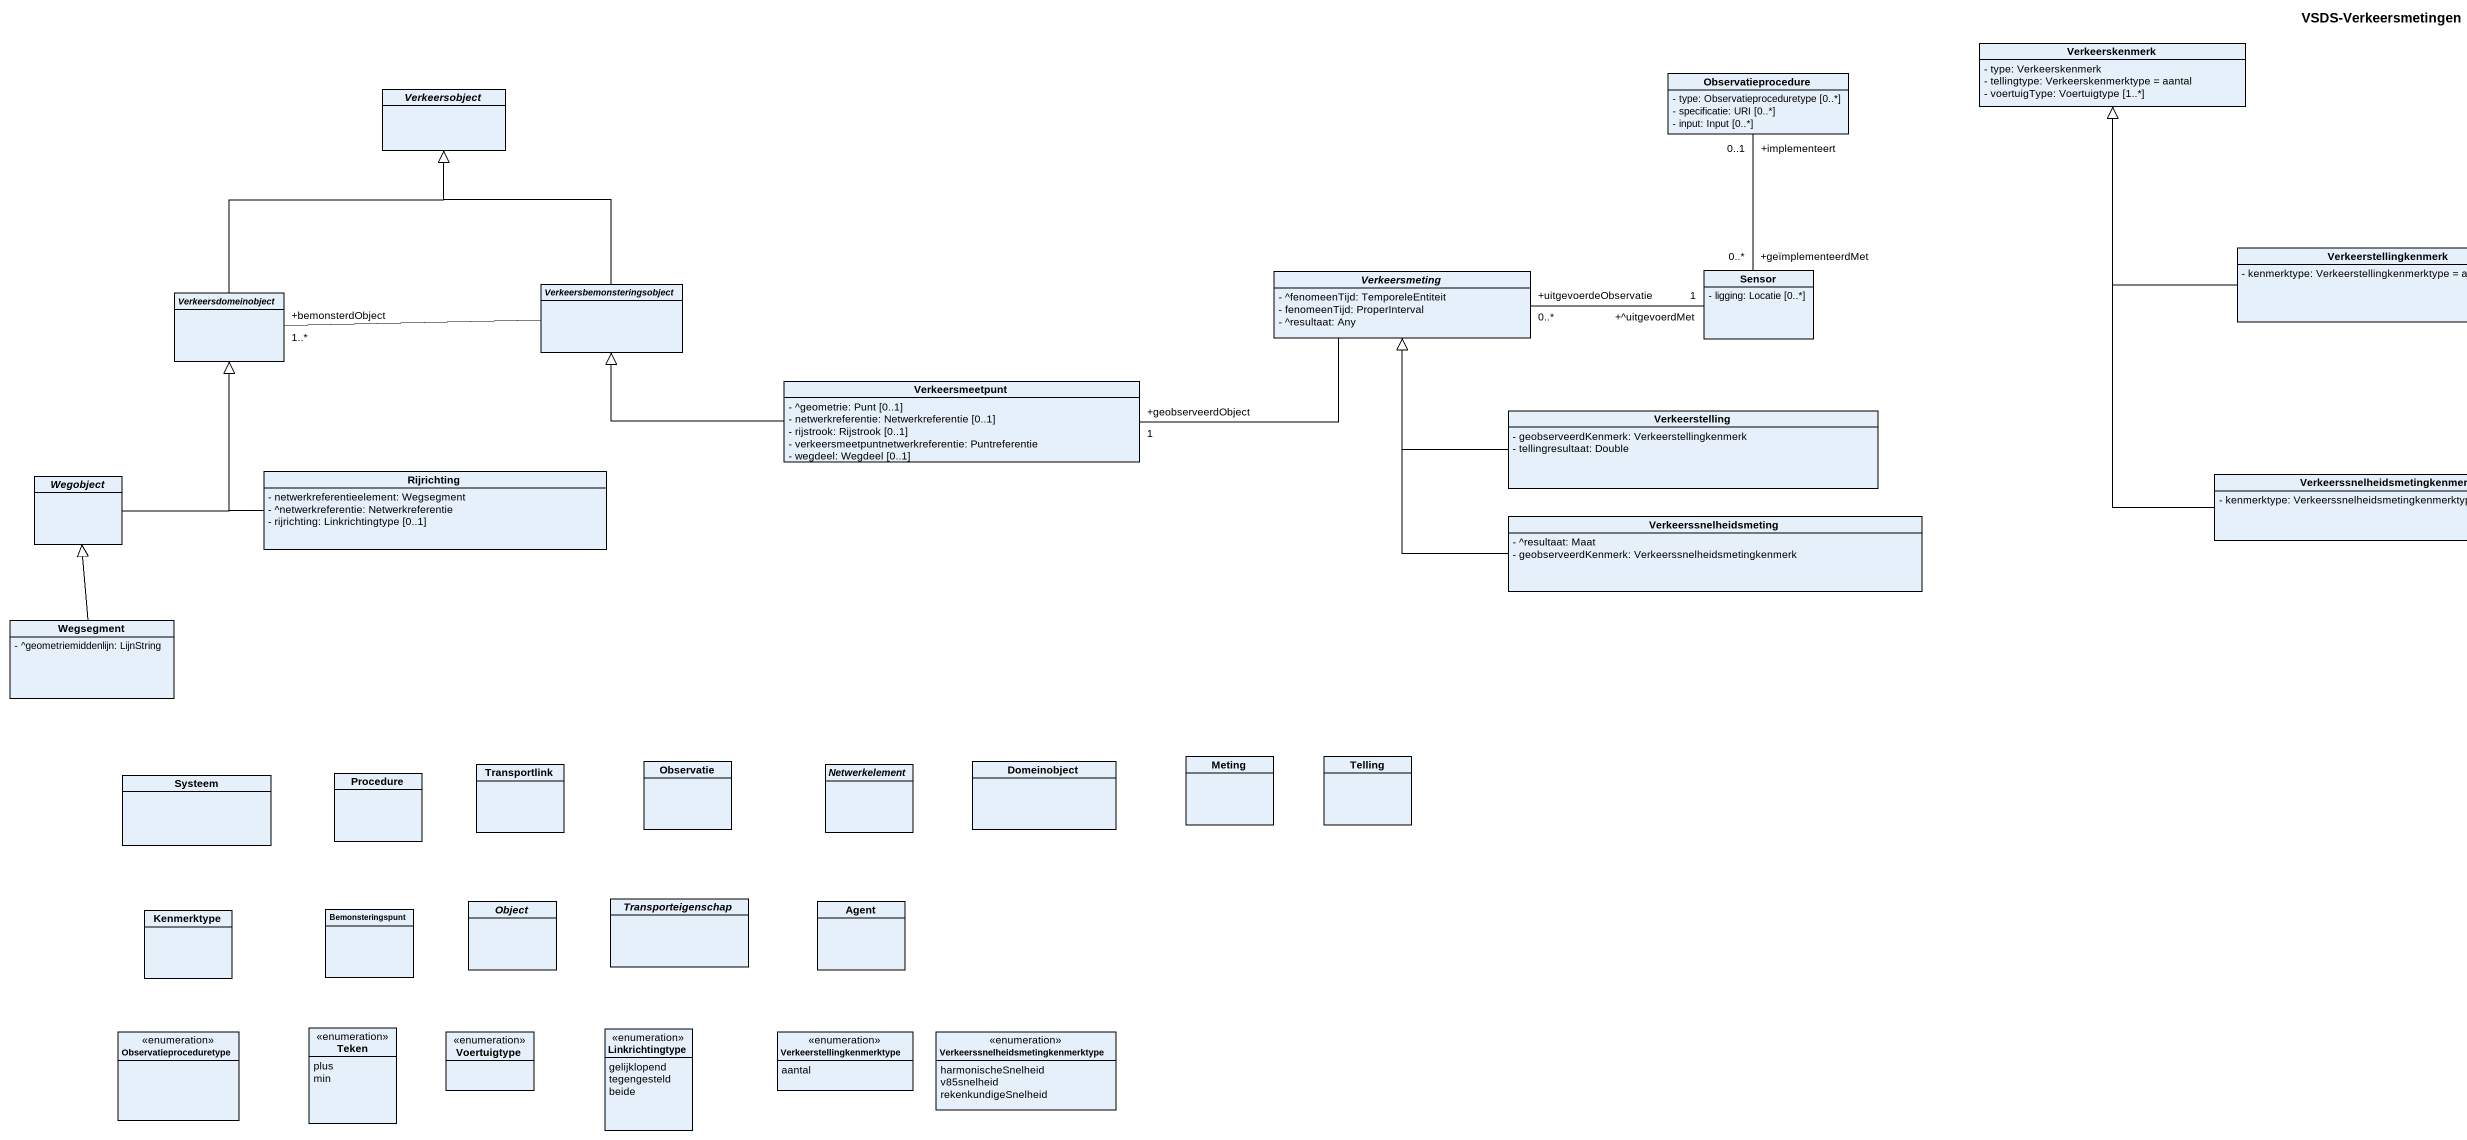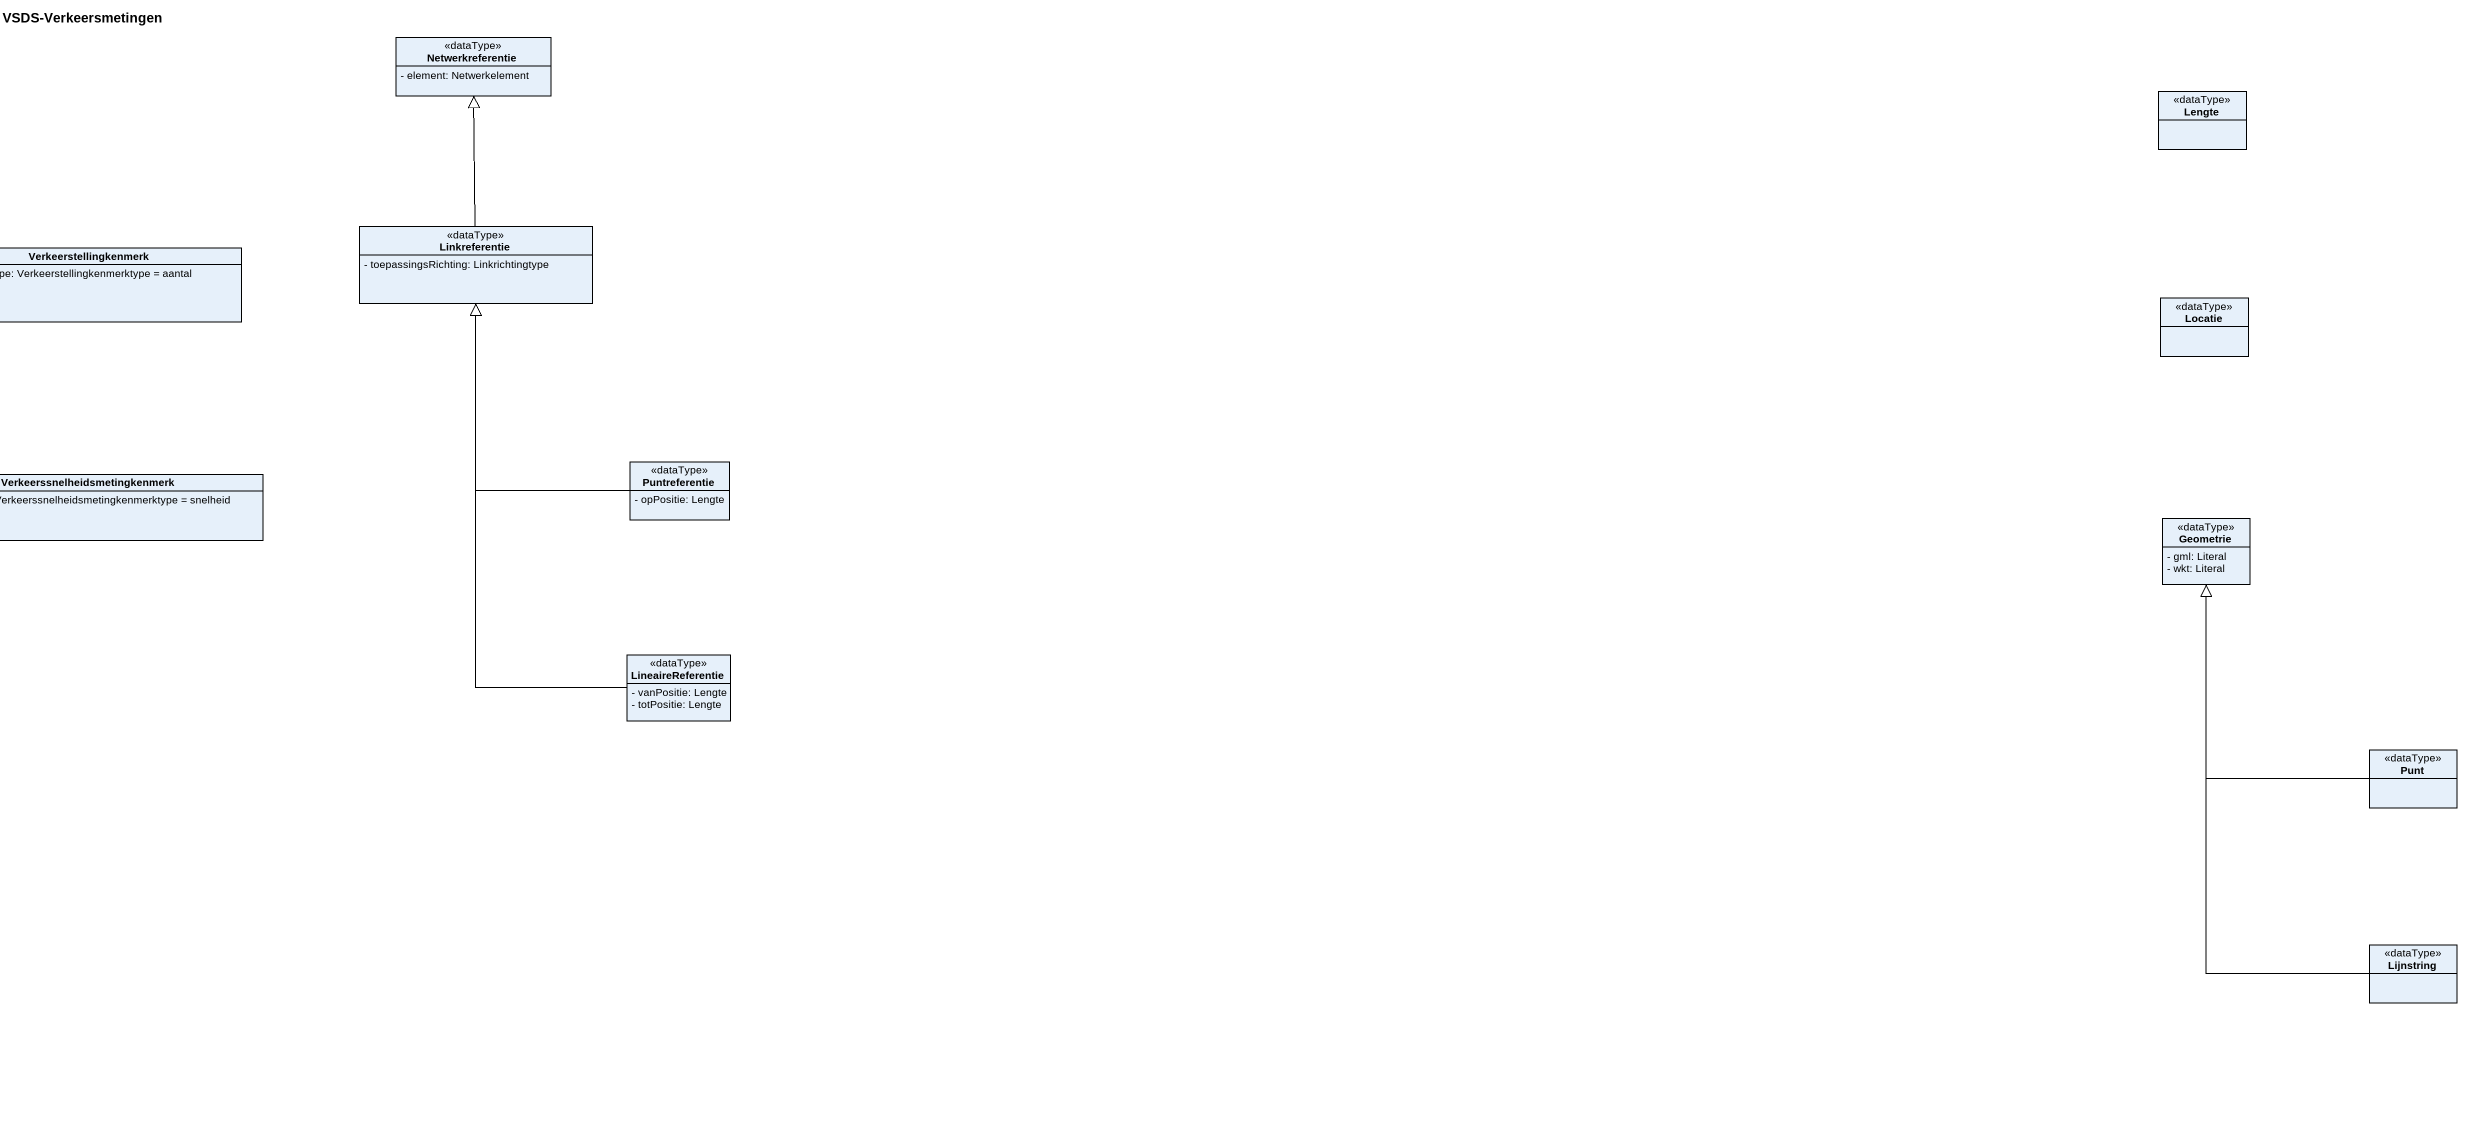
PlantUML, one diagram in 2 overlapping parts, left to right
@startuml
title VSDS-Verkeersmetingen
hide circle
hide empty members
skinparam classAttributeIconSize 0
class Observatieprocedure {
  - type: Observatieproceduretype [0..*]
  - specificatie: URI [0..*]
  - input: Input [0..*]
}
class Verkeerskenmerk {
  - type: Verkeerskenmerk
  - tellingtype: Verkeerskenmerktype = aantal
  - voertuigType: Voertuigtype [1..*]
}
class Netwerkreferentie <<dataType>> {
  - element: Netwerkelement
}
abstract class Verkeersobject
class Lengte <<dataType>>
class Verkeerstellingkenmerk {
  - kenmerktype: Verkeerstellingkenmerktype = aantal
}
class Linkreferentie <<dataType>> {
  - toepassingsRichting: Linkrichtingtype
}
abstract class Verkeersdomeinobject
abstract class Verkeersbemonsteringsobject
abstract class Verkeersmeting {
  - ^fenomeenTijd: TemporeleEntiteit
  - fenomeenTijd: ProperInterval
  - ^resultaat: Any
}
class Sensor {
  - ligging: Locatie [0..*]
}
class Locatie <<dataType>>
class Verkeersmeetpunt {
  - ^geometrie: Punt [0..1]
  - netwerkreferentie: Netwerkreferentie [0..1]
  - rijstrook: Rijstrook [0..1]
  - verkeersmeetpuntnetwerkreferentie: Puntreferentie
  - wegdeel: Wegdeel [0..1]
}
class Verkeerstelling {
  - geobserveerdKenmerk: Verkeerstellingkenmerk
  - tellingresultaat: Double
}
class Puntreferentie <<dataType>> {
  - opPositie: Lengte
}
abstract class Wegobject
class Rijrichting {
  - netwerkreferentieelement: Wegsegment
  - ^netwerkreferentie: Netwerkreferentie
  - rijrichting: Linkrichtingtype [0..1]
}
class "Verkeerssnelheidsmetingkenmerk" as Verkeerssnelheidsmetingkenme {
  - kenmerktype: Verkeerssnelheidsmetingkenmerktype = snelheid
}
class Verkeerssnelheidsmeting {
  - ^resultaat: Maat
  - geobserveerdKenmerk: Verkeerssnelheidsmetingkenmerk
}
class Geometrie <<dataType>> {
  - gml: Literal
  - wkt: Literal
}
class Wegsegment {
  - ^geometriemiddenlijn: LijnString
}
class LineaireReferentie <<dataType>> {
  - vanPositie: Lengte
  - totPositie: Lengte
}
class Systeem
class Procedure
class Transportlink
class Observatie
abstract class Netwerkelement
class Domeinobject
class Meting
class Telling
class Punt <<dataType>>
class Kenmerktype
class Bemonsteringspunt
abstract class "Object" as Object_
abstract class Transporteigenschap
class "Agent" as Agent_
class Lijnstring <<dataType>>
enum Observatieproceduretype
enum Teken {
  plus
  min
}
enum Voertuigtype
enum Linkrichtingtype {
  gelijklopend
  tegengesteld
  beide
}
enum Verkeerstellingkenmerktype {
  aantal
}
enum "Verkeerssnelheidsmetingkenmerktype" as Verkeerssnelheidsmetingkenme_2 {
  harmonischeSnelheid
  v85snelheid
  rekenkundigeSnelheid
}
Verkeerstellingkenmerk -up-|> Verkeerskenmerk
Linkreferentie -up-|> Netwerkreferentie
Verkeersdomeinobject -up-|> Verkeersobject
Verkeersbemonsteringsobject -up-|> Verkeersobject
Verkeersbemonsteringsobject -left- "+bemonsterdObject\n1..*" Verkeersdomeinobject
Verkeersmeting "+uitgevoerdeObservatie\n0..*" -right- "+^uitgevoerdMet\n1" Sensor
Verkeersmeting -left- "+geobserveerdObject\n1" Verkeersmeetpunt
Sensor "+geïmplementeerdMet\n0..*" -up- "+implementeert\n0..1" Observatieprocedure
Verkeersmeetpunt -left-|> Verkeersbemonsteringsobject
Verkeerstelling -left-|> Verkeersmeting
Puntreferentie -up-|> Linkreferentie
Wegobject -up-|> Verkeersdomeinobject
Rijrichting -up-|> Verkeersdomeinobject
Verkeerssnelheidsmetingkenme -up-|> Verkeerskenmerk
Verkeerssnelheidsmeting -up-|> Verkeersmeting
Wegsegment -up-|> Wegobject
LineaireReferentie -up-|> Linkreferentie
Punt -up-|> Geometrie
Lijnstring -up-|> Geometrie
@enduml
